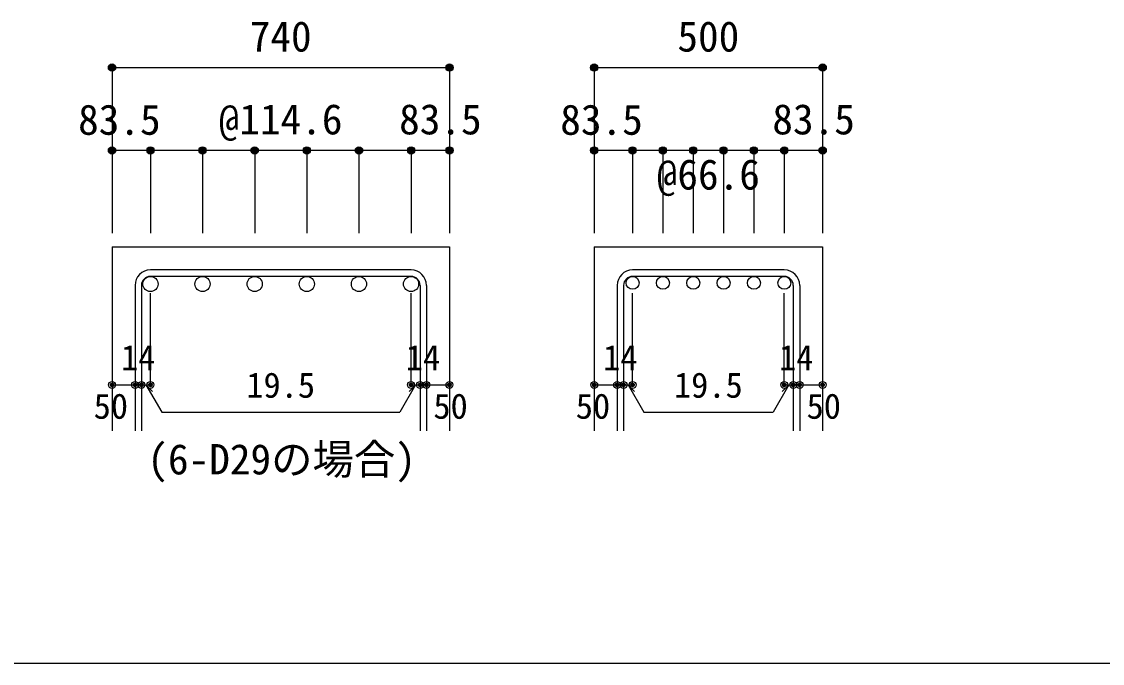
# Model space of a CAD drawing. Units: millimetres at full size, sheet at 1:30. Extents: x -5973 to 5954, y -4195 to 4201.
# Drawn here: x -942 to 1409, y -4195 to -2800 of the extents above; entities that cross this region are included whole.
import ezdxf
from ezdxf.enums import TextEntityAlignment as Align

# ---------------------------------------------------------------- set-up
doc = ezdxf.new("R2010")
doc.units = ezdxf.units.MM
doc.header["$LTSCALE"] = 30
doc.header["$PDMODE"] = 32
doc.header["$PDSIZE"] = 15
for name, color, linetype in [('0-1_躯体線', 2, 'Continuous'), ('0-5_基礎梁筋', 7, 'Continuous'), ('0-6_スタラップ筋', 7, 'Continuous'), ('0-7_文字', 4, 'Continuous'), ('0-D_寸法', 4, 'Continuous'), ('F-0_枠', 6, 'Continuous')]:
    doc.layers.add(name, color=color, linetype=linetype)
doc.styles.add('ＭＳ ゴシック', font='')
doc.styles.get('ＭＳ ゴシック').set_extended_font_data('MS Gothic')

msp = doc.modelspace()

# ---------------------------------------------------------------- linework, layer by layer
at = {"layer": '0-1_躯体線'}
for p, q in [((-744.87, -3289.89), (-744.87, -3689.89)), ((-744.87, -3289.89), (-10.87, -3289.89)), ((-10.87, -3289.89), (-10.87, -3689.89)), ((303.94, -3289.89), (303.94, -3689.89)), ((303.94, -3289.89), (800.94, -3289.89)), ((800.94, -3289.89), (800.94, -3689.89))]:
    msp.add_line(p, q, dxfattribs=at)
at = {"layer": '0-5_基礎梁筋', "color": 3}
for centre, radius in [((-661.37, -3370.39), 16.5), ((-547.97, -3370.39), 16.5), ((-434.57, -3370.39), 16.5), ((-321.17, -3370.39), 16.5), ((-207.77, -3370.39), 16.5), ((-94.37, -3370.39), 16.5), ((387.44, -3367.89), 14), ((453.44, -3367.89), 14), ((519.44, -3367.89), 14), ((585.44, -3367.89), 14), ((651.44, -3367.89), 14), ((717.44, -3367.89), 14)]:
    msp.add_circle(centre, radius, dxfattribs=at)
at = {"layer": '0-6_スタラップ筋'}
for p, q in [((-94.37, -3339.89), (-661.37, -3339.89)), ((-94.37, -3353.89), (-661.37, -3353.89)), ((717.44, -3339.89), (387.44, -3339.89)), ((717.44, -3353.89), (387.44, -3353.89)), ((-694.87, -3373.39), (-694.87, -3689.89)), ((-680.87, -3373.39), (-680.87, -3689.89)), ((-74.87, -3373.39), (-74.87, -3689.89)), ((-60.87, -3373.39), (-60.87, -3689.89)), ((353.94, -3373.39), (353.94, -3689.89)), ((367.94, -3373.39), (367.94, -3689.89)), ((736.94, -3373.39), (736.94, -3689.89)), ((750.94, -3373.39), (750.94, -3689.89))]:
    msp.add_line(p, q, dxfattribs=at)
for centre, radius, start, end in [((-661.37, -3373.39), 33.5, 90, 180), ((-661.37, -3373.39), 19.5, 90, 180), ((-94.37, -3373.39), 33.5, 0, 90), ((-94.37, -3373.39), 19.5, 0, 90), ((387.44, -3373.39), 33.5, 90, 180), ((387.44, -3373.39), 19.5, 90, 180), ((717.44, -3373.39), 33.5, 0, 90), ((717.44, -3373.39), 19.5, 0, 90)]:
    msp.add_arc(centre, radius, start, end, dxfattribs=at)
at = {"layer": '0-D_寸法'}
for p, q in [((-744.87, -2899.89), (-744.87, -3079.89)), ((-744.87, -2899.89), (-10.87, -2899.89)), ((-10.87, -2899.89), (-10.87, -3079.89)), ((303.94, -2899.89), (303.94, -3079.89)), ((303.94, -2899.89), (800.94, -2899.89)), ((303.94, -2899.89), (800.94, -2899.89)), ((800.94, -2899.89), (800.94, -3079.89)), ((-744.87, -3079.89), (-744.87, -3259.89)), ((-94.37, -3079.89), (-744.87, -3079.89)), ((-661.37, -3079.89), (-661.37, -3259.89)), ((-547.97, -3079.89), (-547.97, -3259.89)), ((-434.57, -3079.89), (-434.57, -3259.89)), ((-321.17, -3079.89), (-321.17, -3259.89)), ((-207.77, -3079.89), (-207.77, -3259.89)), ((-10.87, -3079.89), (-94.37, -3079.89)), ((-94.37, -3079.89), (-94.37, -3259.89)), ((-10.87, -3079.89), (-10.87, -3259.89)), ((387.44, -3079.89), (303.94, -3079.89)), ((303.94, -3079.89), (303.94, -3259.89)), ((552.44, -3079.89), (387.44, -3079.89)), ((387.44, -3079.89), (387.44, -3259.89)), ((453.44, -3079.89), (453.44, -3259.89)), ((519.44, -3079.89), (519.44, -3259.89)), ((717.44, -3079.89), (552.44, -3079.89)), ((585.44, -3079.89), (585.44, -3259.89)), ((651.44, -3079.89), (651.44, -3259.89)), ((800.94, -3079.89), (717.44, -3079.89)), ((717.44, -3079.89), (717.44, -3259.89)), ((800.94, -3079.89), (800.94, -3259.89)), ((-661.37, -3589.89), (-661.37, -3390.56)), ((-94.37, -3589.89), (-94.37, -3390.56)), ((387.44, -3589.89), (387.44, -3390.56)), ((717.44, -3589.89), (717.44, -3390.56)), ((-744.87, -3589.89), (-694.87, -3589.89)), ((-694.87, -3589.89), (-661.37, -3589.89)), ((-671.12, -3589.89), (-656.97, -3604.04)), ((-671.12, -3589.89), (-636.89, -3649.17)), ((-84.62, -3589.89), (-118.84, -3649.17)), ((-84.62, -3589.89), (-98.76, -3604.04)), ((-94.37, -3589.89), (-10.87, -3589.89)), ((-74.87, -3589.89), (-60.87, -3589.89)), ((303.94, -3589.89), (353.94, -3589.89)), ((353.94, -3589.89), (387.44, -3589.89)), ((377.69, -3589.89), (391.83, -3604.04)), ((377.69, -3589.89), (411.91, -3649.17)), ((727.19, -3589.89), (692.96, -3649.17)), ((727.19, -3589.89), (713.04, -3604.04)), ((717.44, -3589.89), (800.94, -3589.89)), ((736.94, -3589.89), (750.94, -3589.89)), ((-636.89, -3649.17), (-118.84, -3649.17)), ((411.91, -3649.17), (692.96, -3649.17))]:
    msp.add_line(p, q, dxfattribs=at)
for points in [[(-10.87, -2899.89), (-10.87, -3079.89), (-10.87, -3259.89)], [(800.94, -2899.89), (800.94, -3079.89), (800.94, -3259.89)]]:
    msp.add_lwpolyline(points, dxfattribs=at)
for centre, radius in [((-744.87, -2899.89), 8), ((-744.87, -2899.89), 7.2), ((-744.87, -2899.89), 6.4), ((-744.87, -2899.89), 5.6), ((-744.87, -2899.89), 4.8), ((-744.87, -2899.89), 4), ((-744.87, -2899.89), 3.2), ((-744.87, -2899.89), 2.4), ((-744.87, -2899.89), 1.6), ((-744.87, -2899.89), 0.8), ((-10.87, -2899.89), 8), ((-10.87, -2899.89), 7.2), ((-10.87, -2899.89), 6.4), ((-10.87, -2899.89), 5.6), ((-10.87, -2899.89), 4.8), ((-10.87, -2899.89), 4), ((-10.87, -2899.89), 3.2), ((-10.87, -2899.89), 2.4), ((-10.87, -2899.89), 1.6), ((-10.87, -2899.89), 0.8), ((303.94, -2899.89), 8), ((303.94, -2899.89), 7.2), ((303.94, -2899.89), 6.4), ((303.94, -2899.89), 5.6), ((303.94, -2899.89), 4.8), ((303.94, -2899.89), 4), ((303.94, -2899.89), 3.2), ((303.94, -2899.89), 2.4), ((303.94, -2899.89), 1.6), ((303.94, -2899.89), 0.8), ((800.94, -2899.89), 8), ((800.94, -2899.89), 7.2), ((800.94, -2899.89), 6.4), ((800.94, -2899.89), 5.6), ((800.94, -2899.89), 4.8), ((800.94, -2899.89), 4), ((800.94, -2899.89), 3.2), ((800.94, -2899.89), 2.4), ((800.94, -2899.89), 1.6), ((800.94, -2899.89), 0.8), ((-744.87, -3079.89), 8), ((-744.87, -3079.89), 7.2), ((-744.87, -3079.89), 6.4), ((-744.87, -3079.89), 5.6), ((-744.87, -3079.89), 4.8), ((-744.87, -3079.89), 4), ((-744.87, -3079.89), 3.2), ((-744.87, -3079.89), 2.4), ((-744.87, -3079.89), 1.6), ((-744.87, -3079.89), 0.8), ((-661.37, -3079.89), 8), ((-661.37, -3079.89), 7.2), ((-661.37, -3079.89), 6.4), ((-661.37, -3079.89), 5.6), ((-661.37, -3079.89), 4.8), ((-661.37, -3079.89), 4), ((-661.37, -3079.89), 3.2), ((-661.37, -3079.89), 2.4), ((-661.37, -3079.89), 1.6), ((-661.37, -3079.89), 0.8), ((-547.97, -3079.89), 8), ((-547.97, -3079.89), 7.2), ((-547.97, -3079.89), 6.4), ((-547.97, -3079.89), 5.6), ((-547.97, -3079.89), 4.8), ((-547.97, -3079.89), 4), ((-547.97, -3079.89), 3.2), ((-547.97, -3079.89), 2.4), ((-547.97, -3079.89), 1.6), ((-547.97, -3079.89), 0.8), ((-434.57, -3079.89), 8), ((-434.57, -3079.89), 7.2), ((-434.57, -3079.89), 6.4), ((-434.57, -3079.89), 5.6), ((-434.57, -3079.89), 4.8), ((-434.57, -3079.89), 4), ((-434.57, -3079.89), 3.2), ((-434.57, -3079.89), 2.4), ((-434.57, -3079.89), 1.6), ((-434.57, -3079.89), 0.8), ((-321.17, -3079.89), 8), ((-321.17, -3079.89), 7.2), ((-321.17, -3079.89), 6.4), ((-321.17, -3079.89), 5.6), ((-321.17, -3079.89), 4.8), ((-321.17, -3079.89), 4), ((-321.17, -3079.89), 3.2), ((-321.17, -3079.89), 2.4), ((-321.17, -3079.89), 1.6), ((-321.17, -3079.89), 0.8), ((-207.77, -3079.89), 8), ((-207.77, -3079.89), 7.2), ((-207.77, -3079.89), 6.4), ((-207.77, -3079.89), 5.6), ((-207.77, -3079.89), 4.8), ((-207.77, -3079.89), 4), ((-207.77, -3079.89), 3.2), ((-207.77, -3079.89), 2.4), ((-207.77, -3079.89), 1.6), ((-207.77, -3079.89), 0.8), ((-94.37, -3079.89), 8), ((-94.37, -3079.89), 7.2), ((-94.37, -3079.89), 6.4), ((-94.37, -3079.89), 5.6), ((-94.37, -3079.89), 4.8), ((-94.37, -3079.89), 4), ((-94.37, -3079.89), 3.2), ((-94.37, -3079.89), 2.4), ((-94.37, -3079.89), 1.6), ((-94.37, -3079.89), 0.8), ((-10.87, -3079.89), 8), ((-10.87, -3079.89), 7.2), ((-10.87, -3079.89), 6.4), ((-10.87, -3079.89), 5.6), ((-10.87, -3079.89), 4.8), ((-10.87, -3079.89), 4), ((-10.87, -3079.89), 3.2), ((-10.87, -3079.89), 2.4), ((-10.87, -3079.89), 1.6), ((-10.87, -3079.89), 0.8), ((303.94, -3079.89), 8), ((303.94, -3079.89), 7.2), ((303.94, -3079.89), 6.4), ((303.94, -3079.89), 5.6), ((303.94, -3079.89), 4.8), ((303.94, -3079.89), 4), ((303.94, -3079.89), 3.2), ((303.94, -3079.89), 2.4), ((303.94, -3079.89), 1.6), ((303.94, -3079.89), 0.8), ((387.44, -3079.89), 8), ((387.44, -3079.89), 7.2), ((387.44, -3079.89), 6.4), ((387.44, -3079.89), 5.6), ((387.44, -3079.89), 4.8), ((387.44, -3079.89), 4), ((387.44, -3079.89), 3.2), ((387.44, -3079.89), 2.4), ((387.44, -3079.89), 1.6), ((387.44, -3079.89), 0.8), ((453.44, -3079.89), 8), ((453.44, -3079.89), 7.2), ((453.44, -3079.89), 6.4), ((453.44, -3079.89), 5.6), ((453.44, -3079.89), 4.8), ((453.44, -3079.89), 4), ((453.44, -3079.89), 3.2), ((453.44, -3079.89), 2.4), ((453.44, -3079.89), 1.6), ((453.44, -3079.89), 0.8), ((519.44, -3079.89), 8), ((519.44, -3079.89), 7.2), ((519.44, -3079.89), 6.4), ((519.44, -3079.89), 5.6), ((519.44, -3079.89), 4.8), ((519.44, -3079.89), 4), ((519.44, -3079.89), 3.2), ((519.44, -3079.89), 2.4), ((519.44, -3079.89), 1.6), ((519.44, -3079.89), 0.8), ((585.44, -3079.89), 8), ((585.44, -3079.89), 7.2), ((585.44, -3079.89), 6.4), ((585.44, -3079.89), 5.6), ((585.44, -3079.89), 4.8), ((585.44, -3079.89), 4), ((585.44, -3079.89), 3.2), ((585.44, -3079.89), 2.4), ((585.44, -3079.89), 1.6), ((585.44, -3079.89), 0.8), ((651.44, -3079.89), 8), ((651.44, -3079.89), 7.2), ((651.44, -3079.89), 6.4), ((651.44, -3079.89), 5.6), ((651.44, -3079.89), 4.8), ((651.44, -3079.89), 4), ((651.44, -3079.89), 3.2), ((651.44, -3079.89), 2.4), ((651.44, -3079.89), 1.6), ((651.44, -3079.89), 0.8), ((717.44, -3079.89), 8), ((717.44, -3079.89), 7.2), ((717.44, -3079.89), 6.4), ((717.44, -3079.89), 5.6), ((717.44, -3079.89), 4.8), ((717.44, -3079.89), 4), ((717.44, -3079.89), 3.2), ((717.44, -3079.89), 2.4), ((717.44, -3079.89), 1.6), ((717.44, -3079.89), 0.8), ((800.94, -3079.89), 8), ((800.94, -3079.89), 7.2), ((800.94, -3079.89), 6.4), ((800.94, -3079.89), 5.6), ((800.94, -3079.89), 4.8), ((800.94, -3079.89), 4), ((800.94, -3079.89), 3.2), ((800.94, -3079.89), 2.4), ((800.94, -3079.89), 1.6), ((800.94, -3079.89), 0.8), ((-744.87, -3589.89), 4), ((-744.87, -3589.89), 3.6), ((-744.87, -3589.89), 3.2), ((-744.87, -3589.89), 2.8), ((-744.87, -3589.89), 2.4), ((-744.87, -3589.89), 2), ((-744.87, -3589.89), 1.6), ((-744.87, -3589.89), 1.2), ((-744.87, -3589.89), 0.8), ((-744.87, -3589.89), 0.4), ((-694.87, -3589.89), 4), ((-694.87, -3589.89), 3.6), ((-694.87, -3589.89), 3.2), ((-694.87, -3589.89), 2.8), ((-694.87, -3589.89), 2.4), ((-694.87, -3589.89), 2), ((-694.87, -3589.89), 1.6), ((-694.87, -3589.89), 1.2), ((-694.87, -3589.89), 0.8), ((-694.87, -3589.89), 0.4), ((-680.87, -3589.89), 4), ((-680.87, -3589.89), 3.6), ((-680.87, -3589.89), 3.2), ((-680.87, -3589.89), 2.8), ((-680.87, -3589.89), 2.4), ((-680.87, -3589.89), 2), ((-680.87, -3589.89), 1.6), ((-680.87, -3589.89), 1.2), ((-680.87, -3589.89), 0.8), ((-680.87, -3589.89), 0.4), ((-661.37, -3589.89), 4), ((-661.37, -3589.89), 3.6), ((-661.37, -3589.89), 3.2), ((-661.37, -3589.89), 2.8), ((-661.37, -3589.89), 2.4), ((-661.37, -3589.89), 2), ((-661.37, -3589.89), 1.6), ((-661.37, -3589.89), 1.2), ((-661.37, -3589.89), 0.8), ((-661.37, -3589.89), 0.4), ((-94.37, -3589.89), 4), ((-94.37, -3589.89), 3.6), ((-94.37, -3589.89), 3.2), ((-94.37, -3589.89), 2.8), ((-94.37, -3589.89), 2.4), ((-94.37, -3589.89), 2), ((-94.37, -3589.89), 1.6), ((-94.37, -3589.89), 1.2), ((-94.37, -3589.89), 0.8), ((-94.37, -3589.89), 0.4), ((-74.87, -3589.89), 4), ((-74.87, -3589.89), 3.6), ((-74.87, -3589.89), 3.2), ((-74.87, -3589.89), 2.8), ((-74.87, -3589.89), 2.4), ((-74.87, -3589.89), 2), ((-74.87, -3589.89), 1.6), ((-74.87, -3589.89), 1.2), ((-74.87, -3589.89), 0.8), ((-74.87, -3589.89), 0.4), ((-60.87, -3589.89), 4), ((-60.87, -3589.89), 3.6), ((-60.87, -3589.89), 3.2), ((-60.87, -3589.89), 2.8), ((-60.87, -3589.89), 2.4), ((-60.87, -3589.89), 2), ((-60.87, -3589.89), 1.6), ((-60.87, -3589.89), 1.2), ((-60.87, -3589.89), 0.8), ((-60.87, -3589.89), 0.4), ((-10.87, -3589.89), 4), ((-10.87, -3589.89), 3.6), ((-10.87, -3589.89), 3.2), ((-10.87, -3589.89), 2.8), ((-10.87, -3589.89), 2.4), ((-10.87, -3589.89), 2), ((-10.87, -3589.89), 1.6), ((-10.87, -3589.89), 1.2), ((-10.87, -3589.89), 0.8), ((-10.87, -3589.89), 0.4), ((303.94, -3589.89), 4), ((303.94, -3589.89), 3.6), ((303.94, -3589.89), 3.2), ((303.94, -3589.89), 2.8), ((303.94, -3589.89), 2.4), ((303.94, -3589.89), 2), ((303.94, -3589.89), 1.6), ((303.94, -3589.89), 1.2), ((303.94, -3589.89), 0.8), ((303.94, -3589.89), 0.4), ((353.94, -3589.89), 4), ((353.94, -3589.89), 3.6), ((353.94, -3589.89), 3.2), ((353.94, -3589.89), 2.8), ((353.94, -3589.89), 2.4), ((353.94, -3589.89), 2), ((353.94, -3589.89), 1.6), ((353.94, -3589.89), 1.2), ((353.94, -3589.89), 0.8), ((353.94, -3589.89), 0.4), ((367.94, -3589.89), 4), ((367.94, -3589.89), 3.6), ((367.94, -3589.89), 3.2), ((367.94, -3589.89), 2.8), ((367.94, -3589.89), 2.4), ((367.94, -3589.89), 2), ((367.94, -3589.89), 1.6), ((367.94, -3589.89), 1.2), ((367.94, -3589.89), 0.8), ((367.94, -3589.89), 0.4), ((387.44, -3589.89), 4), ((387.44, -3589.89), 3.6), ((387.44, -3589.89), 3.2), ((387.44, -3589.89), 2.8), ((387.44, -3589.89), 2.4), ((387.44, -3589.89), 2), ((387.44, -3589.89), 1.6), ((387.44, -3589.89), 1.2), ((387.44, -3589.89), 0.8), ((387.44, -3589.89), 0.4), ((717.44, -3589.89), 4), ((717.44, -3589.89), 3.6), ((717.44, -3589.89), 3.2), ((717.44, -3589.89), 2.8), ((717.44, -3589.89), 2.4), ((717.44, -3589.89), 2), ((717.44, -3589.89), 1.6), ((717.44, -3589.89), 1.2), ((717.44, -3589.89), 0.8), ((717.44, -3589.89), 0.4), ((736.94, -3589.89), 4), ((736.94, -3589.89), 3.6), ((736.94, -3589.89), 3.2), ((736.94, -3589.89), 2.8), ((736.94, -3589.89), 2.4), ((736.94, -3589.89), 2), ((736.94, -3589.89), 1.6), ((736.94, -3589.89), 1.2), ((736.94, -3589.89), 0.8), ((736.94, -3589.89), 0.4), ((750.94, -3589.89), 4), ((750.94, -3589.89), 3.6), ((750.94, -3589.89), 3.2), ((750.94, -3589.89), 2.8), ((750.94, -3589.89), 2.4), ((750.94, -3589.89), 2), ((750.94, -3589.89), 1.6), ((750.94, -3589.89), 1.2), ((750.94, -3589.89), 0.8), ((750.94, -3589.89), 0.4), ((800.94, -3589.89), 4), ((800.94, -3589.89), 3.6), ((800.94, -3589.89), 3.2), ((800.94, -3589.89), 2.8), ((800.94, -3589.89), 2.4), ((800.94, -3589.89), 2), ((800.94, -3589.89), 1.6), ((800.94, -3589.89), 1.2), ((800.94, -3589.89), 0.8), ((800.94, -3589.89), 0.4)]:
    msp.add_circle(centre, radius, dxfattribs=at)
at = {"layer": '0-D_寸法', "color": 7}
for p in [(-744.87, -2899.89), (-10.87, -2899.89), (303.94, -2899.89), (800.94, -2899.89), (-744.87, -3079.89), (-661.37, -3079.89), (-547.97, -3079.89), (-434.57, -3079.89), (-321.17, -3079.89), (-207.77, -3079.89), (-94.37, -3079.89), (-10.87, -3079.89), (303.94, -3079.89), (387.44, -3079.89), (453.44, -3079.89), (519.44, -3079.89), (585.44, -3079.89), (651.44, -3079.89), (717.44, -3079.89), (800.94, -3079.89), (-744.87, -3589.89), (-694.87, -3589.89), (-680.87, -3589.89), (-661.37, -3589.89), (-94.37, -3589.89), (-74.87, -3589.89), (-60.87, -3589.89), (-10.87, -3589.89), (303.94, -3589.89), (353.94, -3589.89), (367.94, -3589.89), (387.44, -3589.89), (717.44, -3589.89), (736.94, -3589.89), (750.94, -3589.89), (800.94, -3589.89)]:
    msp.add_point(p, dxfattribs=at)
at = {"layer": 'F-0_枠'}
msp.add_line((5954.1, -4195.24), (-5972.88, -4195.24), dxfattribs=at)

# ---------------------------------------------------------------- texts
at = {"layer": '0-7_文字', "color": 7, "style": 'ＭＳ ゴシック'}
msp.add_text('(6-D29の場合)', height=65.98, dxfattribs=at).set_placement((-668.13, -3804.15), align=Align.BOTTOM_LEFT)
at = {"layer": '0-D_寸法', "style": 'ＭＳ ゴシック'}
for s, height, p in [('740', 65.98, (-445.37, -2884.89)), ('500', 65.98, (484.94, -2884.89)), ('83.5', 65.98, (-818.67, -3065.74)), ('@114.6', 65.98, (-512.87, -3064.89)), ('83.5', 65.98, (-120.37, -3064.89)), ('83.5', 65.98, (230.13, -3065.74)), ('83.5', 65.98, (691.44, -3064.89)), ('@66.6', 65.98, (439.94, -3184.89)), ('14', 54.99, (-725.4, -3574.44)), ('14', 54.99, (-105.82, -3574.44)), ('14', 54.99, (323.4, -3574.44)), ('14', 54.99, (705.98, -3574.44)), ('19.5', 54.99, (-452.87, -3634.17)), ('19.5', 54.99, (477.44, -3634.17)), ('50', 54.99, (-784.87, -3679.89)), ('50', 54.99, (-45.87, -3679.89)), ('50', 54.99, (263.94, -3679.89)), ('50', 54.99, (765.94, -3679.89))]:
    msp.add_text(s, height=height, dxfattribs=at).set_placement(p, align=Align.BOTTOM_LEFT)

doc.saveas('drawing.dxf')
